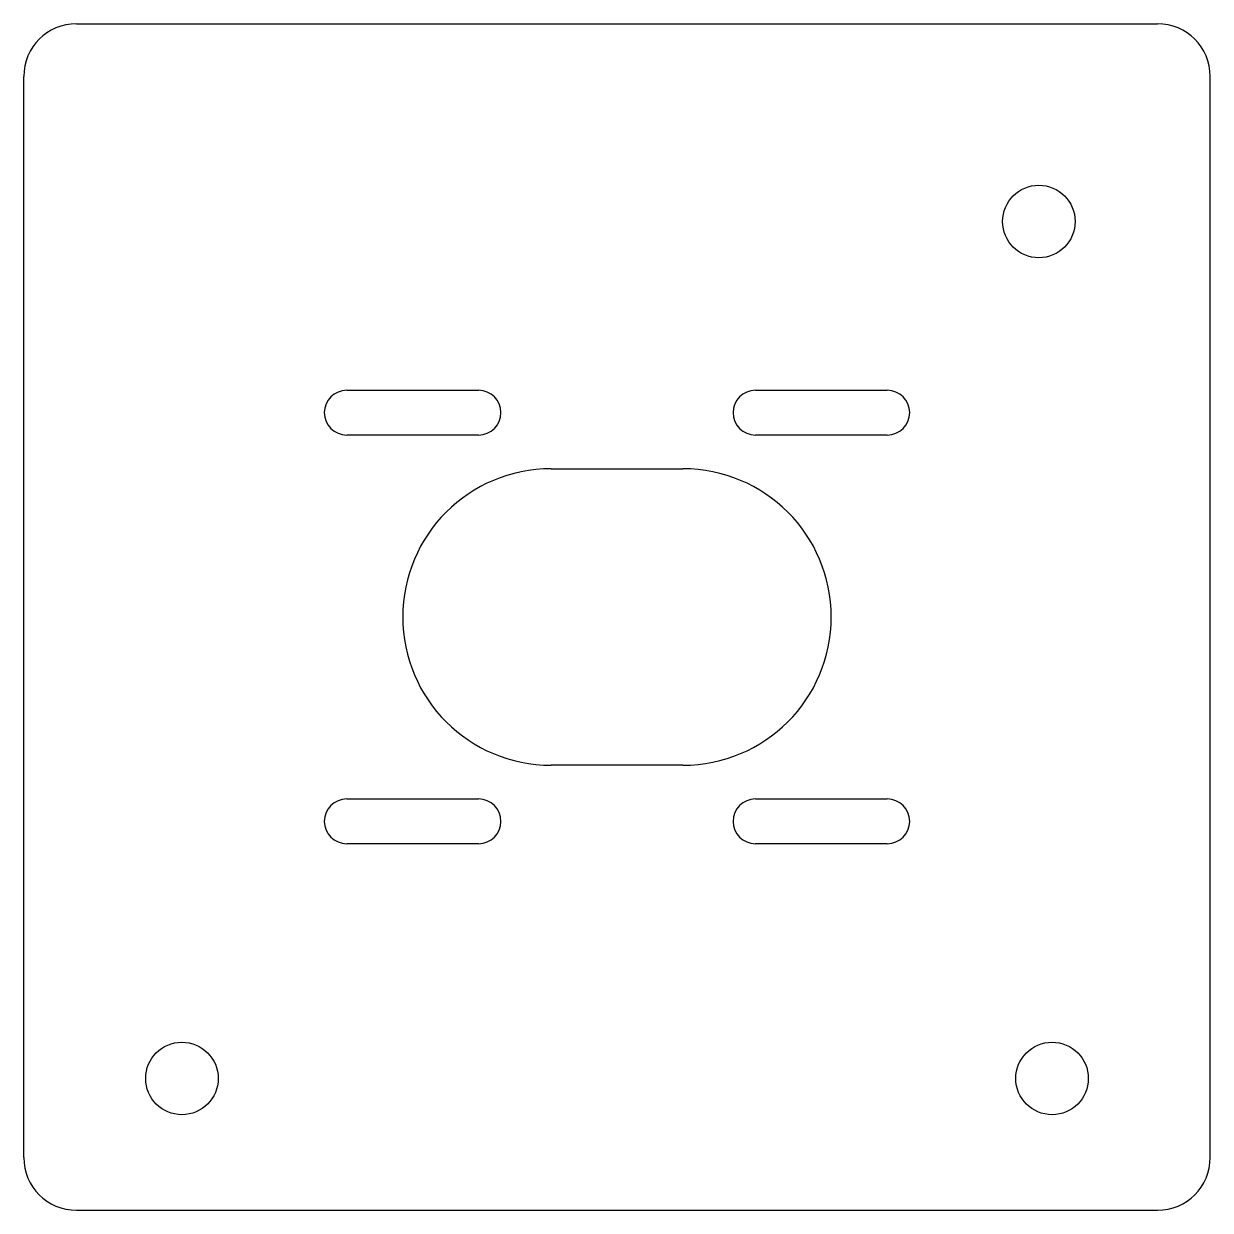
# Model space of a CAD drawing. Header units: millimetres. Extents: x -45 to 45, y -45 to 45.
import ezdxf

# ---------------------------------------------------------------- set-up
doc = ezdxf.new("R2010")
doc.units = ezdxf.units.MM

msp = doc.modelspace()

# ---------------------------------------------------------------- linework, layer by layer
for p, q in [((-41, 45), (41, 45)), ((-45, -41), (-45, 41)), ((45, -41), (45, 41)), ((-20.5, 17.2), (-10.5, 17.2)), ((10.5, 17.2), (20.5, 17.2)), ((-10.5, 13.8), (-20.5, 13.8)), ((20.5, 13.8), (10.5, 13.8)), ((-5, 11.25), (5, 11.25)), ((5, -11.25), (-5, -11.25)), ((-20.5, -13.8), (-10.5, -13.8)), ((10.5, -13.8), (20.5, -13.8)), ((-10.5, -17.2), (-20.5, -17.2)), ((20.5, -17.2), (10.5, -17.2)), ((-41, -45), (41, -45))]:
    msp.add_line(p, q)
for centre in [(32, 30), (-33, -35), (33, -35)]:
    msp.add_circle(centre, 2.75)
for centre, radius, start, end in [((-41, 41), 4, 90, 180), ((41, 41), 4, 0, 90), ((-20.5, 15.5), 1.7, -270, -90), ((-10.5, 15.5), 1.7, -90, 90), ((10.5, 15.5), 1.7, -270, -90), ((20.5, 15.5), 1.7, -90, 90), ((-5, 0), 11.25, -270, -90), ((5, 0), 11.25, -90, 90), ((-20.5, -15.5), 1.7, -270, -90), ((-10.5, -15.5), 1.7, -90, 90), ((10.5, -15.5), 1.7, -270, -90), ((20.5, -15.5), 1.7, -90, 90), ((-41, -41), 4, 180, 270), ((41, -41), 4, 270, 360)]:
    msp.add_arc(centre, radius, start, end)

doc.saveas('drawing.dxf')
